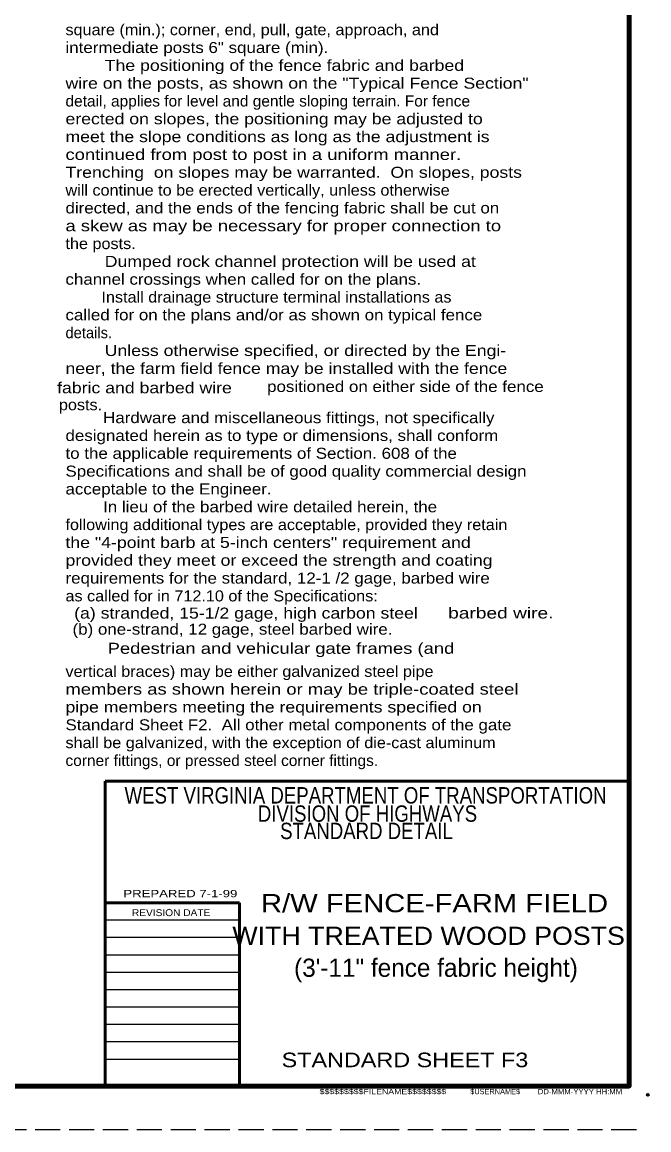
# Model space of a CAD drawing. Extents: x 35.7 to 71, y 36.4 to 58.4.
# Drawn here: x 63.85 to 71.02, y 36.43 to 49.11 of the extents above; entities that cross this region are included whole.
import ezdxf
from ezdxf.enums import TextEntityAlignment as Align

# ---------------------------------------------------------------- set-up
doc = ezdxf.new("R2010")
doc.units = 0
doc.header["$LTSCALE"] = 0.048
doc.header["$PDMODE"] = 32
doc.header["$PDSIZE"] = 0.024
doc.linetypes.add('LONG_DASHED', pattern=[7.5, 6, -1.5])
doc.layers.add('1', color=7, linetype='Continuous', lineweight=35)
doc.layers.add('3', color=7, linetype='Continuous', lineweight=13)

msp = doc.modelspace()

# ---------------------------------------------------------------- linework, layer by layer
at = {"layer": '1', "lineweight": 53}
for p, q in [((70.79575, 40.41858), (64.79575, 40.41858)), ((64.79575, 36.92875), (64.79575, 40.41858)), ((70.79575, 36.92875), (70.79575, 39.42775)), ((66.33367, 39.02775), (64.79575, 39.02775)), ((66.33367, 36.92875), (66.33367, 39.02775)), ((64.79575, 38.33875), (64.79575, 36.92875)), ((70.79575, 36.92875), (64.79575, 36.92875))]:
    msp.add_line(p, q, dxfattribs=at)
at = {"layer": '1', "lineweight": 25}
for p, q in [((66.33367, 38.82775), (64.79575, 38.82775)), ((66.33367, 38.62875), (64.79575, 38.62875)), ((66.33367, 38.42975), (64.79575, 38.42975)), ((66.33367, 38.23075), (64.79575, 38.23075)), ((66.33367, 38.03175), (64.79575, 38.03175)), ((66.33367, 37.83275), (64.79575, 37.83275)), ((66.33367, 37.63375), (64.79575, 37.63375)), ((66.33367, 37.43475), (64.79575, 37.43475)), ((66.33367, 37.23575), (64.79575, 37.23575))]:
    msp.add_line(p, q, dxfattribs=at)
at = {"layer": '1', "linetype": 'LONG_DASHED', "lineweight": 25}
msp.add_line((70.87908, 36.42875), (35.67908, 36.42875), dxfattribs=at)
at = {"layer": '1', "lineweight": 158}
msp.add_lwpolyline([(70.79575, 57.92875), (70.79575, 36.92875), (38.29575, 36.92875)], dxfattribs=at)
at = {"layer": '1'}
for p in [(70.79575, 36.92875), (71.00875, 36.82875)]:
    msp.add_point(p, dxfattribs=at)

# ---------------------------------------------------------------- texts
for s, height, width, p in [('WEST VIRGINIA DEPARTMENT OF TRANSPORTATION', 0.1875, 0.85, (67.7775, 40.16367)), ('DIVISION OF HIGHWAYS', 0.1875, 0.85, (67.79937, 39.95475)), ('STANDARD DETAIL', 0.1875, 0.85, (67.78808, 39.75658)), ('  PREPARED 7-1-99', 0.08333, 1.35, (65.61571, 39.09117)), ('  R/W FENCE-FARM FIELD  ', 0.2083, 1.2, (68.56704, 38.91925)), (' WITH TREATED WOOD POSTS', 0.2083, 1.1, (68.45696, 38.54542)), ('STANDARD SHEET F3        ', 0.1667, 1.2, (68.52583, 37.14583))]:
    msp.add_text(s, height=height, dxfattribs=dict(at, width=width)).set_placement(p, align=Align.CENTER)
for s, height, width, p in [('REVISION DATE', 0.079, 1.1, (65.10283, 38.87508)), ('$$$$$$$$$FILENAME$$$$$$$$', 0.06, 1.25, (67.2515, 36.837)), ('$USERNAME$', 0.06, 1.05, (68.97558, 36.837)), ('DD-MMM-YYYY HH:MM', 0.06, 1.1, (69.74917, 36.837))]:
    msp.add_text(s, height=height, dxfattribs=dict(at, width=width)).set_placement(p)
msp.add_text('(3\'-11" fence fabric height)', height=0.2083, dxfattribs=at).set_placement((68.58362, 38.18025), align=Align.CENTER)
at = {"layer": '3'}
for s, width, p in [('square (min.); corner, end, pull, gate, approach, and', 1.1, (64.34208, 48.95758)), ('intermediate posts 6" square (min).', 1.15, (64.34208, 48.75358)), ('        The positioning of the fence fabric and barbed', 1.2, (64.34208, 48.54958)), ('wire on the posts, as shown on the "Typical Fence Section"', 1.2, (64.34208, 48.34558)), ('detail, applies for level and gentle sloping terrain. For fence', 1.05, (64.34208, 48.14158)), ('erected on slopes, the positioning may be adjusted to', 1.2, (64.34208, 47.93758)), ('meet the slope conditions as long as the adjustment is', 1.2, (64.34208, 47.73358)), ('continued from post to post in a uniform manner.', 1.25, (64.34208, 47.52958)), ('Trenching  on slopes may be warranted.  On slopes, posts', 1.2, (64.34208, 47.32558)), ('will continue to be erected vertically, unless otherwise', 1.1, (64.34208, 47.12158)), ('directed, and the ends of the fencing fabric shall be cut on', 1.15, (64.34208, 46.91758)), ('a skew as may be necessary for proper connection to', 1.25, (64.34208, 46.71358)), ('the posts.', 1.1, (64.34208, 46.50958)), ('        Dumped rock channel protection will be used at', 1.2, (64.34208, 46.30558)), ('channel crossings when called for on the plans.', 1.15, (64.34208, 46.10158)), ('        Install drainage structure terminal installations as', 1.1, (64.34208, 45.89758)), ('called for on the plans and/or as shown on typical fence', 1.15, (64.34208, 45.69358)), ('        Unless otherwise specified, or directed by the Engi-', 1.2, (64.34208, 45.28558)), ('neer, the farm field fence may be installed with the fence ', 1.2, (64.34208, 45.08158)), (' fabric and barbed wire', 1.2, (64.19, 44.85925)), ('positioned on either side of the fence ', 1.15, (66.65017, 44.87383)), (' posts.', 1.1, (64.2155, 44.66525)), ('        Hardware and miscellaneous fittings, not specifically', 1.15, (64.34208, 44.51717)), ('designated herein as to type or dimensions, shall conform', 1.15, (64.34208, 44.31317)), ('to the applicable requirements of Section. 608 of the ', 1.15, (64.34208, 44.10917)), ('Specifications and shall be of good quality commercial design', 1.15, (64.34208, 43.90517)), ('acceptable to the Engineer.', 1.15, (64.34208, 43.70117)), ('        In lieu of the barbed wire detailed herein, the', 1.15, (64.34208, 43.49717)), ('following additional types are acceptable, provided they retain', 1.1, (64.34208, 43.29317)), ('the "4-point barb at 5-inch centers" requirement and ', 1.2, (64.34208, 43.08917)), ('provided they meet or exceed the strength and coating', 1.2, (64.34208, 42.88517)), ('requirements for the standard, 12-1 /2 gage, barbed wire', 1.15, (64.34208, 42.68117)), ('as called for in 712.10 of the Specifications:', 1.1, (64.34208, 42.47717)), ('        (a) stranded, 15-1/2 gage, high carbon steel', 1.2, (63.99208, 42.2805)), ('           barbed wire.', 1.3, (68.05383, 42.2815)), ('        (b) one-strand, 12 gage, steel barbed wire.', 1.15, (63.99217, 42.09608)), ('        Pedestrian and vehicular gate frames (and', 1.25, (64.35692, 41.87725)), ('vertical braces) may be either galvanized steel pipe', 1.1, (64.34208, 41.61358)), ('members as shown herein or may be triple-coated steel', 1.25, (64.34208, 41.40958)), ('pipe members meeting the requirements specified on', 1.2, (64.34208, 41.20558)), ('Standard Sheet F2.  All other metal components of the gate', 1.15, (64.34208, 41.00158)), ('shall be galvanized, with the exception of die-cast aluminum', 1.1, (64.34208, 40.79758)), ('corner fittings, or pressed steel corner fittings.', 1.05, (64.34208, 40.59358))]:
    msp.add_text(s, height=0.126, dxfattribs=dict(at, width=width)).set_placement(p)
msp.add_text('details.', height=0.126, dxfattribs=at).set_placement((64.34208, 45.48958))

doc.saveas('drawing.dxf')
